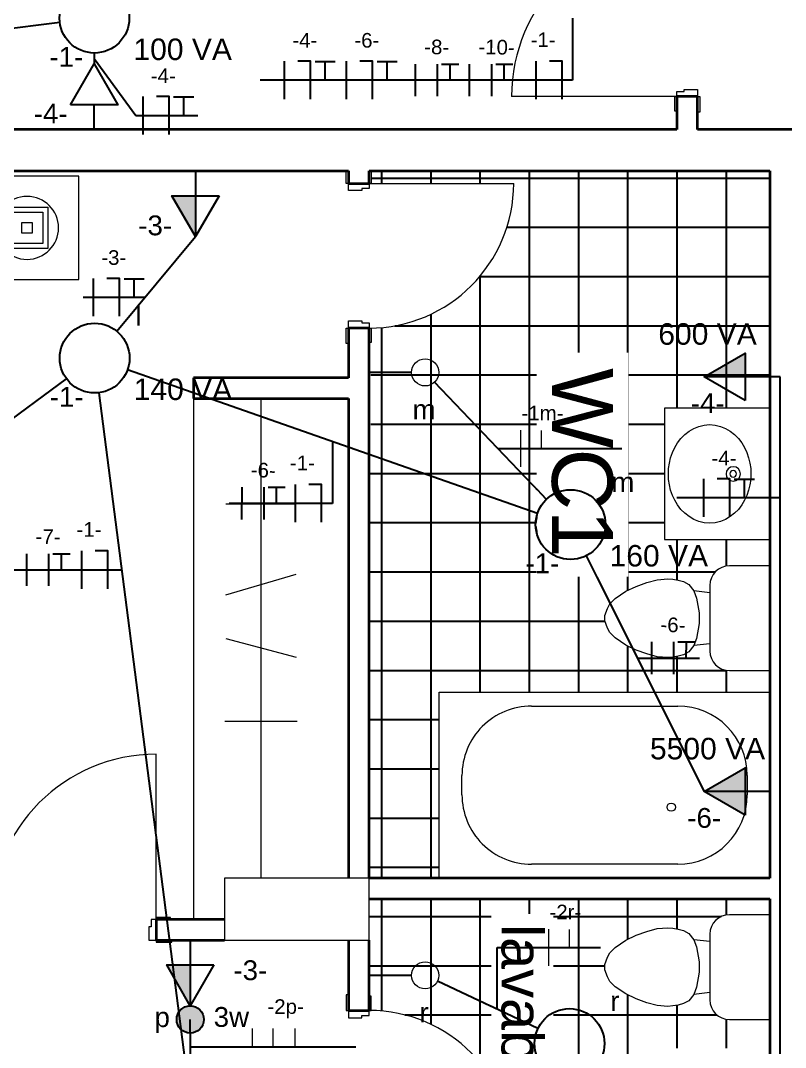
# Model space of a CAD drawing. Header units: metres. Extents: x -182 to 99, y 70 to 117.
# Drawn here: x -3.359 to 0.342, y 99.617 to 104.585 of the extents above; entities that cross this region are included whole.
import ezdxf

# ---------------------------------------------------------------- set-up
doc = ezdxf.new("R2010")
doc.units = ezdxf.units.M
doc.header["$LTSCALE"] = 0.01
for name, color, linetype, lineweight in [('A-ANNO-TEXT', 2, 'Continuous', 9), ('A-DETL', 5, 'Continuous', 9), ('A-DOOR', 1, 'Continuous', 9), ('A-DOOR-FRAM', 1, 'Continuous', 13), ('A-WALL', 2, 'Continuous', 9), ('E-LITE-EQPM', 4, 'Continuous', 9), ('I-FURN', 6, 'Continuous', 9), ('P-SANR-FIXT', 6, 'Continuous', 9), ('S-COLS', 6, 'Continuous', 9)]:
    doc.layers.add(name, color=color, linetype=linetype, lineweight=lineweight)
for name, color, linetype in [('FIAÇÃO', 10, 'Continuous'), ('Força', 7, 'Continuous'), ('Iluminação', 7, 'Continuous')]:
    doc.layers.add(name, color=color, linetype=linetype)
doc.styles.add('Arial', font='arial.ttf', dxfattribs={"height": 0.29506})
doc.styles.add('Arial_2', font='arial.ttf', dxfattribs={"height": 0.258177})
doc.dimstyles.new('Diagonal', dxfattribs={"dimscale": 0.3048, "dimtxt": 0.258177, "dimasz": 1.025262, "dimexe": 0.984252, "dimexo": 0.615157, "dimgap": 0.04101, "dimtad": 1, "dimrnd": 0.01, "dimzin": 0, "dimdsep": 46, "dimtxsty": 'Arial_2', "dimblk1": 'OBLIQUE', "dimblk2": 'OBLIQUE', "dimsah": 1, "dimcen": 0.09, "dimse1": 1, "dimse2": 1, "dimazin": 0, "dimtfac": 1, "dimtix": 1, "dimtmove": 0, "dimatfit": 3, "dimfxl": 1, "dimtvp": 1, "dimtfill": 1, "dimtolj": 1, "dimtzin": 0, "dimarcsym": 2})

# ---------------------------------------------------------------- blocks, each defined once
blk = doc.blocks.new('M_Retrete-Doméstico-3D - M_Retrete-Doméstico-3D-238676-Nivel 4')
at = {"layer": 'P-SANR-FIXT'}
for p, q in [((-0.0476, 0.2921), (-0.0127, 0.3048)), ((-0.0127, 0.3048), (0.0127, 0.3048)), ((0.0127, 0.3048), (0.0476, 0.2921)), ((-0.1302, 0.2032), (-0.095, 0.254)), ((-0.095, 0.254), (-0.0696, 0.2794)), ((-0.0696, 0.2794), (-0.0476, 0.2921)), ((0.0476, 0.2921), (0.0696, 0.2794)), ((0.0696, 0.2794), (0.095, 0.254)), ((0.095, 0.254), (0.1302, 0.2032)), ((-0.1539, 0.1524), (-0.1302, 0.2032)), ((0.1302, 0.2032), (0.1539, 0.1524)), ((-0.1724, 0.1016), (-0.1539, 0.1524)), ((0.1539, 0.1524), (0.1724, 0.1016)), ((-0.1861, 0.0506), (-0.1724, 0.1016)), ((0.1724, 0.1016), (0.1861, 0.0506)), ((-0.1905, 0), (-0.1861, 0.0506)), ((0.1861, 0.0506), (0.1905, 0)), ((-0.1883, -0.0253), (-0.1905, 0)), ((-0.1838, -0.0508), (-0.1883, -0.0253)), ((0.1883, -0.0253), (0.1838, -0.0508)), ((0.1905, 0), (0.1883, -0.0253)), ((-0.177, -0.0762), (-0.1838, -0.0508)), ((-0.1626, -0.1016), (-0.177, -0.0762)), ((0.177, -0.0762), (0.1626, -0.1016)), ((0.1838, -0.0508), (0.177, -0.0762)), ((-0.1323, -0.127), (-0.1626, -0.1016)), ((-0.0974, -0.1397), (-0.1323, -0.127)), ((-0.1235, -0.2038), (-0.1323, -0.127)), ((-0.0254, -0.1524), (-0.0974, -0.1397)), ((0.0974, -0.1397), (0.0254, -0.1524)), ((0.1323, -0.127), (0.0974, -0.1397)), ((0.1235, -0.2038), (0.1323, -0.127)), ((0.1626, -0.1016), (0.1323, -0.127)), ((0.0254, -0.1524), (-0.0254, -0.1524)), ((0.1587, -0.2038), (-0.1588, -0.2038)), ((-0.2534, -0.2984), (-0.2534, -0.4947)), ((0.2534, -0.4947), (0.2534, -0.2984))]:
    blk.add_line(p, q, dxfattribs=at)
for centre, start, end in [((-0.1588, -0.2984), 90, 180), ((0.1587, -0.2984), 0, 90)]:
    blk.add_arc(centre, 0.0946, start, end, dxfattribs=at)
blk = doc.blocks.new('Puerta de 1 hoja - 80 x 210 cm-157248-Nivel 4')
at = {"layer": 'A-DOOR', "lineweight": 13}
blk.add_line((0.6669, 0.05), (0.6669, 0.85), dxfattribs=at)
blk.add_arc((0.6669, 0.05), 0.8, 90, 180, dxfattribs=at)
at = {"layer": 'A-DOOR-FRAM'}
for p, q in [((-0.1331, 0.06), (-0.2031, 0.06)), ((-0.2031, 0.06), (-0.2031, 0.05)), ((-0.1331, 0.05), (-0.1331, 0.06)), ((-0.1081, 0.05), (-0.1331, 0.05)), ((-0.1081, 0.015), (-0.1081, 0.05)), ((0.6669, 0.05), (0.6419, 0.05)), ((0.6419, 0.05), (0.6419, 0.015)), ((0.7369, 0.06), (0.6669, 0.06)), ((0.6669, 0.06), (0.6669, 0.05)), ((0.7369, 0.05), (0.7369, 0.06)), ((-0.0981, 0.015), (-0.1081, 0.015)), ((-0.0981, -0.05), (-0.0981, 0.015)), ((0.6419, 0.015), (0.6319, 0.015)), ((0.6319, 0.015), (0.6319, -0.05)), ((-0.2081, -0.05), (-0.2081, -0.06)), ((-0.2081, -0.06), (-0.1331, -0.06)), ((-0.1331, -0.06), (-0.1331, -0.05)), ((-0.1331, -0.05), (-0.0981, -0.05)), ((0.6319, -0.05), (0.6669, -0.05)), ((0.6669, -0.05), (0.6669, -0.06)), ((0.6669, -0.06), (0.7419, -0.06)), ((0.7419, -0.06), (0.7419, -0.05))]:
    blk.add_line(p, q, dxfattribs=at)
blk = doc.blocks.new('M_Bañera de hidromasaje - 1600 mm x 800 mm - Privado-248579-Nivel 4')
at = {"layer": 'P-SANR-FIXT'}
for p, q in [((1.6, 0.9), (1.6, 0)), ((0.4461, 0.8325), (1.1539, 0.8325)), ((0.1095, 0.404), (0.1095, 0.496)), ((1.4905, 0.496), (1.4905, 0.404)), ((1.1539, 0.0675), (0.4461, 0.0675)), ((1.6, 0), (0, 0))]:
    blk.add_line(p, q, dxfattribs=at)
blk.add_circle((0.4778, 0.5564), 0.02, dxfattribs=at)
for centre, radius, start, end in [((0.4461, 0.496), 0.3365, 90, 180), ((1.1539, 0.496), 0.3366, 360, 90), ((0.4461, 0.404), 0.3366, 180, 270), ((1.1539, 0.404), 0.3366, 270, 0)]:
    blk.add_arc(centre, radius, start, end, dxfattribs=at)
blk = doc.blocks.new('Puerta de 1 hoja - 80 x 210 cm-196792-Nivel 4')
at = {"layer": 'A-DOOR', "lineweight": 13}
blk.add_line((0.6669, -0.05), (0.6669, -0.85), dxfattribs=at)
blk.add_arc((0.6669, -0.05), 0.8, 180, 270, dxfattribs=at)
at = {"layer": 'A-DOOR-FRAM'}
for p, q in [((-0.2081, 0.06), (-0.1331, 0.06)), ((-0.2081, 0.05), (-0.2081, 0.06)), ((-0.1331, 0.06), (-0.1331, 0.05)), ((-0.1331, 0.05), (-0.0981, 0.05)), ((-0.0981, 0.05), (-0.0981, -0.015)), ((0.6319, -0.015), (0.6319, 0.05)), ((0.6319, 0.05), (0.6669, 0.05)), ((0.6669, 0.05), (0.6669, 0.06)), ((0.6669, 0.06), (0.7419, 0.06)), ((0.7419, 0.06), (0.7419, 0.05)), ((-0.1081, -0.015), (-0.1081, -0.05)), ((-0.0981, -0.015), (-0.1081, -0.015)), ((0.6419, -0.015), (0.6319, -0.015)), ((0.6419, -0.05), (0.6419, -0.015)), ((-0.2031, -0.06), (-0.2031, -0.05)), ((-0.1331, -0.06), (-0.2031, -0.06)), ((-0.1331, -0.05), (-0.1331, -0.06)), ((-0.1081, -0.05), (-0.1331, -0.05)), ((0.6669, -0.05), (0.6419, -0.05)), ((0.6669, -0.06), (0.6669, -0.05)), ((0.7369, -0.06), (0.6669, -0.06)), ((0.7369, -0.05), (0.7369, -0.06))]:
    blk.add_line(p, q, dxfattribs=at)
blk = doc.blocks.new('Table basse - Centre en verre - Table basse - Centre en verre 2-258564-Nivel 4')
at = {"layer": 'I-FURN'}
for p, q in [((0.2653, 0.2891), (-0.2347, 0.2891)), ((-0.2347, 0.2891), (-0.2347, -0.2109)), ((0.2653, -0.2109), (0.2653, 0.2891)), ((-0.0847, -0.0609), (-0.0847, 0.1391)), ((-0.0847, 0.1391), (0.1153, 0.1391)), ((-0.0847, -0.0609), (-0.0847, 0.1391)), ((-0.0847, 0.1391), (0.1153, 0.1391)), ((0.1153, 0.1391), (0.1153, -0.0609)), ((0.1153, 0.1391), (0.1153, -0.0609)), ((0.1153, -0.0609), (-0.0847, -0.0609)), ((0.1153, -0.0609), (-0.0847, -0.0609)), ((-0.2347, -0.2109), (0.2653, -0.2109))]:
    blk.add_line(p, q, dxfattribs=at)
blk = doc.blocks.new('Lampe de bureau - Hémisphérique - Incandescente 60 watts -259517-Nivel 4')
at = {"layer": 'E-LITE-EQPM'}
for p, q in [((-0.0762, -0.0762), (-0.0762, 0.0762)), ((-0.0762, 0.0762), (0.0762, 0.0762)), ((0.0762, 0.0762), (0.0762, -0.0762)), ((-0.0254, -0.0254), (-0.0254, 0.0254)), ((-0.0254, 0.0254), (0.0254, 0.0254)), ((0.0254, 0.0254), (0.0254, -0.0254)), ((0.0254, -0.0254), (-0.0254, -0.0254)), ((0.0762, -0.0762), (-0.0762, -0.0762))]:
    blk.add_line(p, q, dxfattribs=at)
for start, end in [(360, 180), (180, 360)]:
    blk.add_arc((0, 0), 0.1524, start, end, dxfattribs=at)
blk = doc.blocks.new('Pilar rectangular hormigón - 300 x 700 mm-506285-Nivel 4')
at = {"layer": 'S-COLS'}
for p, q in [((0.15, 0.35), (-0.15, 0.35)), ((-0.15, 0.35), (-0.15, -0.35)), ((0.15, -0.35), (0.15, 0.35)), ((-0.15, -0.35), (0.15, -0.35))]:
    blk.add_line(p, q, dxfattribs=at)
blk = doc.blocks.new('Puerta de 1 hoja - 70 x 210 cm-V17-Nivel 4')
at = {"layer": 'A-DOOR', "lineweight": 13}
blk.add_line((0.6169, -0.05), (0.6169, -0.75), dxfattribs=at)
blk.add_arc((0.6169, -0.05), 0.7, 180, 270, dxfattribs=at)
at = {"layer": 'A-DOOR-FRAM'}
for p, q in [((-0.1581, 0.06), (-0.0831, 0.06)), ((-0.1581, 0.05), (-0.1581, 0.06)), ((-0.0831, 0.06), (-0.0831, 0.05)), ((-0.0831, 0.05), (-0.0481, 0.05)), ((-0.0481, 0.05), (-0.0481, -0.015)), ((0.5819, -0.015), (0.5819, 0.05)), ((0.5819, 0.05), (0.6169, 0.05)), ((0.6169, 0.05), (0.6169, 0.06)), ((0.6169, 0.06), (0.677, 0.06)), ((-0.0581, -0.015), (-0.0581, -0.05)), ((-0.0481, -0.015), (-0.0581, -0.015)), ((0.5919, -0.015), (0.5819, -0.015)), ((0.5919, -0.05), (0.5919, -0.015)), ((-0.1531, -0.06), (-0.1531, -0.05)), ((-0.0831, -0.06), (-0.1531, -0.06)), ((-0.0831, -0.05), (-0.0831, -0.06)), ((-0.0581, -0.05), (-0.0831, -0.05)), ((0.6169, -0.05), (0.5919, -0.05)), ((0.6169, -0.06), (0.6169, -0.05)), ((0.677, -0.06), (0.6169, -0.06))]:
    blk.add_line(p, q, dxfattribs=at)
blk = doc.blocks.new('M_Lavabo - Oval - 635 mm x 510 mm - Privado-224825-Nivel 4')
at = {"layer": 'P-SANR-FIXT'}
for p, q in [((1.0218, -10.2437), (1.0218, -10.7537)), ((1.6568, -10.7537), (1.6568, -10.2437)), ((1.0218, -10.7537), (1.6568, -10.7537))]:
    blk.add_line(p, q, dxfattribs=at)
at = {"layer": 'P-SANR-FIXT', "flags": 128}
for points in [[(1.101, -10.5356), (1.1031, -10.5092), (1.1093, -10.4834), (1.1193, -10.4589), (1.1327, -10.4361), (1.1491, -10.4153), (1.168, -10.3967), (1.189, -10.3805), (1.2117, -10.3668), (1.2358, -10.3556), (1.2608, -10.3469), (1.2866, -10.3407), (1.3129, -10.337), (1.3393, -10.3358), (1.3658, -10.337), (1.3921, -10.3407), (1.4179, -10.3469), (1.4429, -10.3556), (1.4669, -10.3668), (1.4896, -10.3805), (1.5107, -10.3967), (1.5296, -10.4153), (1.546, -10.4361), (1.5594, -10.4589), (1.5694, -10.4834), (1.5756, -10.5092), (1.5777, -10.5356)], [(1.5777, -10.5356), (1.5756, -10.562), (1.5694, -10.5878), (1.5594, -10.6123), (1.546, -10.6352), (1.5296, -10.656), (1.5107, -10.6745), (1.4896, -10.6907), (1.4669, -10.7044), (1.4429, -10.7156), (1.4179, -10.7243), (1.3921, -10.7305), (1.3658, -10.7342), (1.3393, -10.7354), (1.3129, -10.7342), (1.2866, -10.7305), (1.2608, -10.7243), (1.2358, -10.7156), (1.2117, -10.7044), (1.189, -10.6907), (1.168, -10.6745), (1.1491, -10.656), (1.1327, -10.6352), (1.1193, -10.6123), (1.1093, -10.5878), (1.1031, -10.562), (1.101, -10.5356)]]:
    blk.add_lwpolyline(points, dxfattribs=at)
at = {"layer": 'P-SANR-FIXT'}
for radius, start, end in [(0.0349, 0, 180), (0.0349, 180, 360), (0.016, 0, 180), (0.016, 0, 180), (0.016, 180, 0), (0.016, 180, 0)]:
    blk.add_arc((1.3393, -10.4215), radius, start, end, dxfattribs=at)
blk = doc.blocks.new('Puerta de 1 hoja - 70 x 210 cm-V18-Nivel 4')
at = {"layer": 'A-DOOR', "lineweight": 13}
blk.add_line((0.6169, 0.05), (0.6169, 0.75), dxfattribs=at)
blk.add_arc((0.6169, 0.05), 0.7, 90, 180, dxfattribs=at)
at = {"layer": 'A-DOOR-FRAM'}
for p, q in [((-0.0831, 0.06), (-0.1531, 0.06)), ((-0.1531, 0.06), (-0.1531, 0.05)), ((-0.0831, 0.05), (-0.0831, 0.06)), ((-0.0581, 0.05), (-0.0831, 0.05)), ((-0.0581, 0.015), (-0.0581, 0.05)), ((0.6169, 0.05), (0.5919, 0.05)), ((0.5919, 0.05), (0.5919, 0.015)), ((0.6869, 0.06), (0.6169, 0.06)), ((0.6169, 0.06), (0.6169, 0.05)), ((0.6869, 0.05), (0.6869, 0.06)), ((-0.0481, 0.015), (-0.0581, 0.015)), ((-0.0481, -0.05), (-0.0481, 0.015)), ((0.5919, 0.015), (0.5819, 0.015)), ((0.5819, 0.015), (0.5819, -0.05)), ((-0.1581, -0.05), (-0.1581, -0.06)), ((-0.1581, -0.06), (-0.0831, -0.06)), ((-0.0831, -0.06), (-0.0831, -0.05)), ((-0.0831, -0.05), (-0.0481, -0.05)), ((0.5819, -0.05), (0.6169, -0.05)), ((0.6169, -0.05), (0.6169, -0.06)), ((0.6169, -0.06), (0.6919, -0.06)), ((0.6919, -0.06), (0.6919, -0.05))]:
    blk.add_line(p, q, dxfattribs=at)
blk = doc.blocks.new('_Oblique')
at = {"color": 0, "linetype": 'ByBlock', "lineweight": -2}
blk.add_line((-0.5, -0.5), (0.5, 0.5), dxfattribs=at)
blk = doc.blocks.new('*D473')
at = {"color": 0, "lineweight": -2, "transparency": 16777216}
blk.add_line((17.086, 110.44), (17.086, 81.2458), dxfattribs=at)
at = {"layer": 'Defpoints', "color": 0, "transparency": 16777216}
for p in [(8.3862, 110.44), (-2.4818, 81.2458), (17.086, 81.2458)]:
    blk.add_point(p, dxfattribs=at)
at = {"color": 0, "lineweight": -2, "transparency": 16777216, "xscale": 0.3124999999999999, "yscale": 0.3124999999999999, "zscale": 0.3124999999999999}
for p, rotation in [((17.086, 110.44), 90), ((17.086, 81.2458), 270)]:
    blk.add_blockref('_Oblique', p, dxfattribs=dict(at, rotation=rotation))
at = {"color": 0, "transparency": 16777216, "insert": (16.9417, 95.8429), "char_height": 0.25818, "attachment_point": 5, "rotation": 90, "style": 'Arial_2', "bg_fill": 3, "box_fill_scale": 1.1, "bg_fill_color": 256, "bg_fill_true_color": 13158600, "bg_fill_transparency": 0}
blk.add_mtext('\\A1;29.19', dxfattribs=at)
blk = doc.blocks.new('F-N')
at = {"layer": 'FIAÇÃO'}
blk.add_line((2561.97, 1254.62), (2561.97, 1275.44), dxfattribs=at)
at = {"layer": 'FIAÇÃO', "color": 5}
blk.add_lwpolyline([(2576.26, 1254.62), (2576.26, 1275.44), (2569.32, 1275.44)], dxfattribs=at)
blk = doc.blocks.new('F-N-T')
at = {"layer": 'FIAÇÃO', "color": 1}
blk.add_line((2561.97, 1284.08), (2561.97, 1304.9), dxfattribs=at)
at = {"layer": 'FIAÇÃO', "color": 3}
blk.add_line((2584.31, 1294.33), (2584.31, 1304.75), dxfattribs=at)
at = {"layer": 'FIAÇÃO', "color": 5}
blk.add_lwpolyline([(2576.26, 1284.08), (2576.26, 1304.9), (2569.32, 1304.9)], dxfattribs=at)
at = {"layer": 'FIAÇÃO', "color": 3}
blk.add_lwpolyline([(2578.75, 1304.75), (2584.31, 1304.75), (2589.86, 1304.75)], dxfattribs=at)
blk = doc.blocks.new('F-F')
at = {"layer": 'FIAÇÃO'}
for p, q in [((2561.97, 1222.26), (2561.97, 1243.08)), ((2576.26, 1222.26), (2576.26, 1243.08))]:
    blk.add_line(p, q, dxfattribs=at)
at = {"layer": 'FIAÇÃO', "color": 3}
blk.add_line((2584.31, 1232.67), (2584.31, 1243.08), dxfattribs=at)
blk.add_lwpolyline([(2578.75, 1243.08), (2584.31, 1243.08), (2589.86, 1243.08)], dxfattribs=at)

msp = doc.modelspace()

# ---------------------------------------------------------------- hatches: boundary and pattern name
at = {"transparency": 33554687}
h = msp.add_hatch(dxfattribs=at)
h.set_pattern_fill('NET', color=251, scale=0.075)
h.set_pattern_definition([(0, (-90.43142, 1e-14), (0, 0.238125), []), (90, (-90.43142, 1e-14), (-0.238125, 0), [])])
h.paths.add_polyline_path([(0.2671, 102.0741), (-0.2429, 102.0741), (-0.2429, 102.7091), (0.2671, 102.7091), (0.2671, 103.8572), (-1.6629, 103.8572), (-1.6629, 103.797), (-0.9729, 103.797, -0.410035), (-1.6629, 103.0971), (-1.6629, 103.027), (-1.6729, 100.4359), (-1.3329, 100.4359), (-1.3329, 101.3359), (0.2671, 101.3359), (0.2671, 101.4402), (0.0709, 101.4402, -0.414214), (-0.0237, 101.5348), (-0.0237, 101.5701), (-0.1006, 101.5613), (-0.126, 101.531), (-0.1514, 101.5166), (-0.1768, 101.5098), (-0.219, 101.5023), (-0.2782, 101.5075), (-0.3292, 101.5212), (-0.38, 101.5397), (-0.4308, 101.5634), (-0.4816, 101.5986), (-0.507, 101.624), (-0.5197, 101.646), (-0.5324, 101.6809), (-0.5324, 101.7063), (-0.5197, 101.7412), (-0.507, 101.7632), (-0.4816, 101.7886), (-0.4308, 101.8238), (-0.38, 101.8475), (-0.3292, 101.866), (-0.2782, 101.8797), (-0.2276, 101.8841), (-0.2022, 101.8819), (-0.1768, 101.8774), (-0.1514, 101.8706), (-0.126, 101.8562), (-0.1006, 101.8259), (-0.0237, 101.8171), (-0.0237, 101.8523, -0.414214), (0.0709, 101.947), (0.2671, 101.947)])
h.paths.add_polyline_path([(-0.2429, 99.6139), (0.2671, 99.6139), (0.2671, 99.7526), (0.0709, 99.7526, -0.414214), (-0.0237, 99.8472), (-0.0237, 99.8825), (-0.1006, 99.8736), (-0.126, 99.8434), (-0.1514, 99.829), (-0.1768, 99.8222), (-0.2022, 99.8177), (-0.2276, 99.8154), (-0.2782, 99.8199), (-0.3292, 99.8335), (-0.38, 99.852), (-0.4308, 99.8757), (-0.4816, 99.911), (-0.507, 99.9364), (-0.5197, 99.9584), (-0.5324, 99.9932), (-0.5324, 100.0186), (-0.5197, 100.0535), (-0.507, 100.0755), (-0.4816, 100.1009), (-0.4308, 100.1362), (-0.38, 100.1599), (-0.3292, 100.1784), (-0.2782, 100.192), (-0.2276, 100.1964), (-0.2022, 100.1942), (-0.1768, 100.1897), (-0.1514, 100.1829), (-0.126, 100.1685), (-0.1006, 100.1383), (-0.0237, 100.1294), (-0.0237, 100.1647, -0.414214), (0.0709, 100.2593), (0.2671, 100.2593), (0.2671, 100.3359), (-1.6729, 100.3359), (-1.6729, 100.1359), (-1.6729, 99.8659), (-1.6629, 99.8659), (-1.6629, 99.7959, -0.410035), (-0.9729, 99.0959), (-1.6629, 99.0959), (-1.6629, 99.0259), (-1.6729, 98.9359), (0.2671, 98.9359), (0.2671, 98.9789), (-0.2429, 98.9789)])
h.paths.add_polyline_path([(-0.9486, 103.0076), (-0.9486, 101.8974), (-0.3406, 101.8974), (-0.3406, 103.0076)], flags=24)
h.paths.add_polyline_path([(-1.2881, 100.3171), (-1.2881, 99.2069), (-0.6801, 99.2069), (-0.6801, 100.3171)], flags=24)
at = {"layer": 'Iluminação'}
for points in [[(-2.5123, 103.5395), (-2.5123, 103.7373), (-2.6265, 103.7373)], [(-2.5379, 99.8183), (-2.5379, 100.0161), (-2.652, 100.0161)]]:
    msp.add_hatch(color=256, dxfattribs=at).paths.add_polyline_path(points)

# ---------------------------------------------------------------- linework, layer by layer
at = {"layer": 'A-DETL'}
for p, q in [((-2.5229, 102.757), (-2.5229, 100.2359)), ((-2.1941, 100.4359), (-2.1941, 102.757)), ((-2.3659, 102.247), (-2.0259, 102.247)), ((-2.3659, 101.8059), (-2.0259, 101.9059)), ((-2.3659, 101.5959), (-2.0259, 101.5048)), ((-2.3709, 101.1959), (-2.0209, 101.1959))]:
    msp.add_line(p, q, dxfattribs=at)
at = {"layer": 'A-WALL', "color": 7, "lineweight": 35}
for p, q in [((-0.0829, 104.2172), (-0.1829, 104.2172)), ((-0.1829, 104.2172), (-0.1829, 104.0572)), ((-0.0829, 104.0572), (-0.0829, 104.2172)), ((-0.1829, 104.0572), (-5.8229, 104.0572)), ((2.2334, 104.0572), (-0.0829, 104.0572)), ((-6.7729, 103.8572), (-1.7729, 103.8572)), ((-1.7729, 103.8572), (-1.7729, 103.797)), ((-1.6729, 103.8572), (0.2671, 103.8572)), ((-1.6729, 103.797), (-1.6729, 103.8572)), ((0.2671, 103.8572), (0.2671, 100.4359)), ((-1.7729, 103.797), (-1.6729, 103.797)), ((-1.6729, 103.097), (-1.7729, 103.097)), ((-1.7729, 103.097), (-1.7729, 102.857)), ((-1.6729, 100.4359), (-1.6729, 103.097)), ((-1.7729, 102.857), (-2.5229, 102.857)), ((-2.5229, 102.857), (-2.5229, 102.757)), ((-2.5229, 102.757), (-1.7729, 102.757)), ((-1.7729, 102.757), (-1.7729, 100.4359)), ((0.2671, 100.4359), (-1.6729, 100.4359)), ((-1.6729, 100.3359), (0.2671, 100.3359)), ((0.2671, 100.3359), (0.2671, 98.9359)), ((-2.3729, 100.2359), (-2.7029, 100.2359)), ((-2.7029, 100.2359), (-2.7029, 100.1359)), ((-2.7029, 100.1359), (-2.3729, 100.1359)), ((-1.7729, 100.1359), (-1.7729, 99.7959)), ((-1.6729, 99.7959), (-1.6729, 100.1359)), ((-1.7729, 99.7959), (-1.6729, 99.7959))]:
    msp.add_line(p, q, dxfattribs=at)
at = {"layer": 'Força', "color": 0, "ltscale": 0.5}
for p, q in [((-3.1693, 104.5756), (-4.7756, 104.3748)), ((-3.0026, 104.4278), (-3.0029, 104.3748)), ((-3.0027, 104.4015), (-2.8015, 104.1254)), ((-2.8928, 103.0817), (-2.5123, 103.5395)), ((-2.7565, 103.2457), (-3.0565, 103.2457))]:
    msp.add_line(p, q, dxfattribs=at)
at = {"layer": 'Iluminação'}
for p, q in [((-3.0029, 104.0572), (-3.0029, 104.177)), ((-2.5123, 103.8572), (-2.5123, 103.7373)), ((-2.5123, 103.7373), (-2.5123, 103.5395)), ((-2.5379, 100.1359), (-2.5379, 100.0161)), ((-2.5379, 100.0161), (-2.5379, 99.8183))]:
    msp.add_line(p, q, dxfattribs=at)
at = {"layer": 'Iluminação', "color": 0, "ltscale": 0.5}
for p, q in [((-3.6684, 101.9275), (-2.8684, 101.9275)), ((-2.5356, 99.5072), (-2.5379, 99.7525))]:
    msp.add_line(p, q, dxfattribs=at)
at = {"layer": 'Iluminação'}
msp.add_lwpolyline([(-3.117, 104.177), (-3.0029, 104.3748), (-2.8887, 104.177)], close=True, dxfattribs=at)
for centre in [(-3.0019, 104.5966), (-3.0006, 102.9519)]:
    msp.add_circle(centre, 0.1688, dxfattribs=at)

# ---------------------------------------------------------------- block references
at = {"layer": 'A-DOOR'}
for name, p, rotation in [('Puerta de 1 hoja - 80 x 210 cm-196792-Nivel 4', (-0.1329, 104.884), 269.9999999999999), ('Puerta de 1 hoja - 70 x 210 cm-V17-Nivel 4', (-1.7229, 103.1801), 89.9999999999999), ('Puerta de 1 hoja - 70 x 210 cm-V18-Nivel 4', (-1.7229, 99.7128), 269.9999999999999)]:
    msp.add_blockref(name, p, dxfattribs=dict(at, rotation=rotation))
msp.add_blockref('Puerta de 1 hoja - 80 x 210 cm-157248-Nivel 4', (-3.3697, 100.1859), dxfattribs=at)
at = {"layer": 'E-LITE-EQPM'}
msp.add_blockref('Lampe de bureau - Hémisphérique - Incandescente 60 watts -259517-Nivel 4', (-3.3279, 103.5819), dxfattribs=at)
at = {"layer": 'FIAÇÃO', "lineweight": 20, "xscale": 0.008784106945095342, "yscale": 0.008784106945095342, "zscale": 0.008784106945095342}
for name, p in [('F-N-T', (-25.2707, 92.7545)), ('F-N-T', (-25.5102, 91.8748)), ('F-N', (-25.5665, 90.8153))]:
    msp.add_blockref(name, p, dxfattribs=at)
at = {"layer": 'FIAÇÃO', "lineweight": 20, "xscale": 0.007500000000000001, "yscale": 0.007500000000000001, "zscale": 0.007500000000000001, "rotation": 359.9548737758172}
msp.add_blockref('F-F', (-22.5511, 92.6977), dxfattribs=at)
at = {"layer": 'I-FURN'}
msp.add_blockref('Table basse - Centre en verre - Table basse - Centre en verre 2-258564-Nivel 4', (-3.3432, 103.5428), dxfattribs=at)
at = {"layer": 'P-SANR-FIXT'}
for name, p, rotation in [('M_Lavabo - Oval - 635 mm x 510 mm - Privado-224825-Nivel 4', (10.5109, 103.7309), 270.0000000000001), ('M_Retrete-Doméstico-3D - M_Retrete-Doméstico-3D-238676-Nivel 4', (-0.2276, 101.6936), 89.9999999999999), ('M_Bañera de hidromasaje - 1600 mm x 800 mm - Privado-248579-Nivel 4', (0.2671, 101.3359), 180), ('M_Retrete-Doméstico-3D - M_Retrete-Doméstico-3D-238676-Nivel 4', (-0.2276, 100.0059), 89.9999999999999)]:
    msp.add_blockref(name, p, dxfattribs=dict(at, rotation=rotation))
at = {"layer": 'S-COLS', "rotation": 269.9999999999996}
msp.add_blockref('Pilar rectangular hormigón - 300 x 700 mm-506285-Nivel 4', (-2.0229, 100.2859), dxfattribs=at)

# ---------------------------------------------------------------- texts
at = {"layer": 'A-ANNO-TEXT', "color": 7, "insert": (-5.2888, 101.6385), "char_height": 0.29506, "width": 2.2896, "attachment_point": 1, "line_spacing_factor": 0.938532, "style": 'Arial', "bg_fill": 3, "box_fill_scale": 1.25, "bg_fill_color": 7, "bg_fill_transparency": 0}
msp.add_mtext('Quarto', dxfattribs=at)
at = {"layer": 'FIAÇÃO', "lineweight": 20, "style": 'Arial'}
for s, p in [('-4-', (-2.7289, 104.2827)), ('-3-', (-2.9683, 103.403)), ('-1-', (-3.0885, 102.0876))]:
    msp.add_text(s, height=0.07075, dxfattribs=at).set_placement(p)
msp.add_text('-7-', height=0.07075, rotation=358.7675, dxfattribs=at).set_placement((-3.2872, 102.0541))
at = {"layer": 'Iluminação', "lineweight": 20, "style": 'Arial'}
for s, height, p in [('-1-', 0.09589, (-3.2195, 104.3611)), ('-4-', 0.09589, (-3.2955, 104.0869)), ('-3-', 0.09589, (-2.7896, 103.546)), ('l', 0.0959, (-2.8032, 103.1093)), ('-1-', 0.09589, (-3.2183, 102.7164)), ('p', 0.0959, (-2.7109, 99.7157))]:
    msp.add_text(s, height=height, dxfattribs=at).set_placement(p)

# ---------------------------------------------------------------- next in the draw order: linework, layer by layer
at = {"layer": 'Força', "color": 0, "ltscale": 0.5}
msp.add_line((-2.5557, 99.5058), (-2.979, 102.7845), dxfattribs=at)
at = {"layer": 'Iluminação', "color": 0, "ltscale": 0.5}
msp.add_line((-5.3203, 101.2414), (-3.1364, 102.8517), dxfattribs=at)

# ---------------------------------------------------------------- next in the draw order: dimensions: what is measured, and where the dimension line sits
at = {"color": 1}
dim = msp.add_linear_dim(base=(17.086, 81.2458), p1=(8.3862, 110.44), p2=(-2.4818, 81.2458), angle=90, dimstyle='Diagonal', override={"dimpost": '<>'}, dxfattribs=at)
dim.commit()
dim.dimension.update_dxf_attribs({"geometry": '*D473', "text_midpoint": (16.9417, 95.8429)})

# ---------------------------------------------------------------- next in the draw order: hatches: boundary and pattern name
at = {"layer": 'Iluminação'}
for points in [[(-0.0505, 102.861), (0.1473, 102.861), (0.1473, 102.9752)], [(-0.0505, 100.8552), (0.1473, 100.8552), (0.1473, 100.9694)], [(0.1473, 100.741), (0.1473, 100.8552), (-0.0505, 100.8552)]]:
    msp.add_hatch(color=256, dxfattribs=at).paths.add_polyline_path(points)
at = {"layer": 'Iluminação', "ltscale": 0.5}
h = msp.add_hatch(dxfattribs=at)
h.set_pattern_fill('ANGLE', color=256)
h.set_pattern_definition([(0, (0, 0), (0, 6.985), [5.08, -1.905]), (90, (0, 0), (-6.985, 4e-16), [5.08, -1.905])])
h.paths.add_polyline_path([(-2.472, 99.7525, 1), (-2.6037, 99.7525, 1)])
h.paths.add_polyline_path([(-3.8679, 100.6193, 1), (-3.7363, 100.6193, 1)])

# ---------------------------------------------------------------- next in the draw order: linework, layer by layer
at = {"layer": 'FIAÇÃO', "lineweight": 20}
msp.add_line((-0.9378, 102.4263), (-0.9378, 102.6032), dxfattribs=at)
at = {"layer": 'FIAÇÃO', "color": 18, "lineweight": 20, "true_color": 0x000000}
for p, q in [((-0.7021, 100.0998), (-0.7021, 100.1882)), ((-2.2375, 99.6201), (-2.2375, 99.7086)), ((-2.1367, 99.6201), (-2.1367, 99.7086)), ((-2.03, 99.6201), (-2.03, 99.7086))]:
    msp.add_line(p, q, dxfattribs=at)
at = {"layer": 'Força', "color": 0, "ltscale": 0.5}
for p, q in [((-1.1883, 104.2966), (-2.2, 104.2966)), ((-2.8015, 104.1254), (-2.5015, 104.1254)), ((0.3171, 102.861), (0.2671, 102.861)), ((0.3171, 99.0883), (0.3171, 102.861)), ((0.3171, 102.2759), (-0.1829, 102.2759)), ((-0.3742, 101.5009), (-0.0742, 101.5009)), ((-2.5367, 99.6201), (-1.7367, 99.6201))]:
    msp.add_line(p, q, dxfattribs=at)
at = {"layer": 'Iluminação', "color": 0, "ltscale": 0.5}
for p, q in [((-0.6883, 104.5966), (-0.6883, 104.2966)), ((-0.6883, 104.2966), (-1.1883, 104.2966)), ((-1.8492, 102.5492), (-1.8492, 102.2492)), ((-1.8492, 102.2492), (-2.3492, 102.2492))]:
    msp.add_line(p, q, dxfattribs=at)
at = {"layer": 'Iluminação'}
for p, q in [((-1.4672, 102.8829), (-1.6729, 102.8829)), ((0.2671, 102.861), (-0.0505, 102.861)), ((0.2671, 100.8552), (-0.0505, 100.8552)), ((-1.4672, 99.9659), (-1.6729, 99.9659))]:
    msp.add_line(p, q, dxfattribs=at)
for points in [[(-2.3981, 103.7373), (-2.5123, 103.5395), (-2.6265, 103.7373)], [(0.1473, 102.7468), (-0.0505, 102.861), (0.1473, 102.9752)], [(0.1473, 100.741), (-0.0505, 100.8552), (0.1473, 100.9694)], [(-2.4237, 100.0161), (-2.5379, 99.8183), (-2.652, 100.0161)]]:
    msp.add_lwpolyline(points, close=True, dxfattribs=at)
at = {"layer": 'Iluminação', "lineweight": 20}
for centre in [(-1.4014, 102.8829), (-1.4014, 99.9659)]:
    msp.add_circle(centre, 0.0658, dxfattribs=at)
at = {"layer": 'Iluminação'}
msp.add_circle((-2.5379, 99.7525), 0.0658, dxfattribs=at)

# ---------------------------------------------------------------- next in the draw order: block references
at = {"layer": 'FIAÇÃO', "lineweight": 20, "xscale": 0.008784106945095342, "yscale": 0.008784106945095342, "zscale": 0.008784106945095342}
for name, p in [('F-N-T', (-24.5859, 92.9256)), ('F-N-T', (-24.2858, 92.9256)), ('F-N', (-23.3688, 93.1844)), ('F-N', (-24.5337, 91.137)), ('F-N-T', (-22.5573, 90.905))]:
    msp.add_blockref(name, p, dxfattribs=at)
at = {"layer": 'FIAÇÃO', "lineweight": 20, "xscale": 0.007500000000000001, "yscale": 0.007500000000000001, "zscale": 0.007500000000000001, "rotation": 359.9548737758172}
for p in [(-20.6704, 95.0666), (-20.4081, 95.0666), (-21.5096, 93.0194), (-19.5272, 92.271)]:
    msp.add_blockref('F-F', p, dxfattribs=at)

# ---------------------------------------------------------------- next in the draw order: texts
at = {"layer": 'A-ANNO-TEXT', "color": 7, "attachment_point": 1, "rotation": 270, "line_spacing_factor": 0.938532, "style": 'Arial', "bg_fill": 3, "box_fill_scale": 1.25, "bg_fill_color": 7, "bg_fill_transparency": 0}
for s, insert, char_height, width in [('WC1', (-0.4925, 102.9037), 0.29506, 0.93599), ('lavablo', (-0.8319, 100.2132), 0.2, 0.9531)]:
    msp.add_mtext(s, dxfattribs=dict(at, insert=insert, char_height=char_height, width=width))
at = {"layer": 'FIAÇÃO', "lineweight": 20, "style": 'Arial'}
for s, p in [('-6-', (-1.744, 104.4539)), ('-1-', (-0.8908, 104.4566)), ('-4-', (-2.044, 104.4539)), ('-4-', (-0.0155, 102.4332)), ('-1-', (-2.0557, 102.4093)), ('-2p-', (-2.1644, 99.7793))]:
    msp.add_text(s, height=0.07075, dxfattribs=at).set_placement(p)
for s, p in [('-8-', (-1.4064, 104.423)), ('-10-', (-1.1442, 104.423)), ('-6-', (-2.2457, 102.3758)), ('-6-', (-0.2633, 101.6274))]:
    msp.add_text(s, height=0.07075, rotation=358.7675, dxfattribs=at).set_placement(p)
at = {"layer": 'Iluminação', "lineweight": 20, "style": 'Arial'}
for s, height, p in [('-4-', 0.09589, (-0.1162, 102.6859)), ('-6-', 0.09589, (-0.1331, 100.6795)), ('-3-', 0.09589, (-2.329, 99.9427)), ('r', 0.0959, (-0.5055, 99.7934))]:
    msp.add_text(s, height=height, dxfattribs=at).set_placement(p)
at = {"layer": 'Iluminação', "style": 'Arial'}
msp.add_text('3w', height=0.09589, dxfattribs=at).set_placement((-2.4246, 99.7166))
at = {"layer": 'Iluminação', "lineweight": 20, "width": 0.595396, "attachment_point": 8, "style": 'Arial'}
for s, insert, char_height in [('{\\H0.0275x;\\P\\P}100 VA', (-2.5746, 104.3923), 0.104025), ('{\\H0.0275x;\\P\\P}600 VA', (-0.0349, 103.015), 0.104025), ('{\\H0.0275x;\\P\\P}140 VA', (-2.5733, 102.7476), 0.104025), ('{\\H0.0275x;\\P}m', (-1.4065, 102.6552), 0.095887), ('{\\H0.0275x;\\P\\P}5500 VA', (-0.0349, 101.0092), 0.104025), ('{\\H0.0275x;\\P}r', (-1.4065, 99.7383), 0.095887)]:
    msp.add_mtext(s, dxfattribs=dict(at, insert=insert, char_height=char_height))

# ---------------------------------------------------------------- next in the draw order: hatches: boundary and pattern name
at = {"layer": 'Iluminação'}
h = msp.add_hatch(color=256, dxfattribs=at)
h.set_gradient(color1=(255, 255, 255), tint=1)
h.paths.add_polyline_path([(0.6095, 95.3718, 1), (0.4779, 95.3718, 1)])
h.paths.add_polyline_path([(-2.6155, 95.8851, 0.418751), (-2.6823, 95.8193, 0.420008), (-2.6152, 95.7535)])
h.paths.add_polyline_path([(-2.472, 99.7525, 1), (-2.6037, 99.7525, 1)])
h.paths.add_polyline_path([(-3.7955, 99.8183), (-3.7955, 100.0161), (-3.9097, 100.0161)])

# ---------------------------------------------------------------- next in the draw order: linework, layer by layer
at = {"layer": 'FIAÇÃO', "color": 18, "lineweight": 20, "true_color": 0x000000}
msp.add_line((-0.8378, 102.5135), (-0.8378, 102.602), dxfattribs=at)
at = {"layer": 'FIAÇÃO', "lineweight": 20}
msp.add_line((-0.8021, 100.0125), (-0.8021, 100.1894), dxfattribs=at)
at = {"layer": 'Força', "color": 0, "ltscale": 0.5}
msp.add_line((-0.6222, 101.9957), (-0.0505, 100.8552), dxfattribs=at)
at = {"layer": 'Iluminação', "color": 0, "ltscale": 0.5}
for p, q in [((-2.8413, 102.8961), (-0.8572, 102.2023)), ((-0.8144, 102.2686), (-1.3559, 102.8353)), ((-1.0496, 102.5147), (-0.4496, 102.5147)), ((-1.0521, 99.8009), (-1.0521, 100.1009)), ((-1.0521, 100.1009), (-0.5521, 100.1009)), ((-0.8554, 99.708), (-1.3419, 99.9378))]:
    msp.add_line(p, q, dxfattribs=at)
at = {"layer": 'Iluminação'}
for centre in [(-0.6979, 102.1466), (-0.7029, 99.6359)]:
    msp.add_circle(centre, 0.1688, dxfattribs=at)

# ---------------------------------------------------------------- next in the draw order: texts
at = {"layer": 'FIAÇÃO', "lineweight": 20, "style": 'Arial'}
for s, p in [('-1m-', (-0.9353, 102.6507)), ('-2r-', (-0.7996, 100.2369))]:
    msp.add_text(s, height=0.07075, dxfattribs=at).set_placement(p)
at = {"layer": 'Iluminação', "lineweight": 20, "style": 'Arial'}
for s, height, p in [('m', 0.0959, (-0.5005, 102.304)), ('-1-', 0.09589, (-0.9155, 101.9111))]:
    msp.add_text(s, height=height, dxfattribs=at).set_placement(p)
at = {"layer": 'Iluminação', "lineweight": 20, "insert": (-0.2706, 101.9423), "char_height": 0.104025, "width": 0.595396, "attachment_point": 8, "style": 'Arial'}
msp.add_mtext('{\\H0.0275x;\\P\\P}160 VA', dxfattribs=at)

doc.saveas('drawing.dxf')
